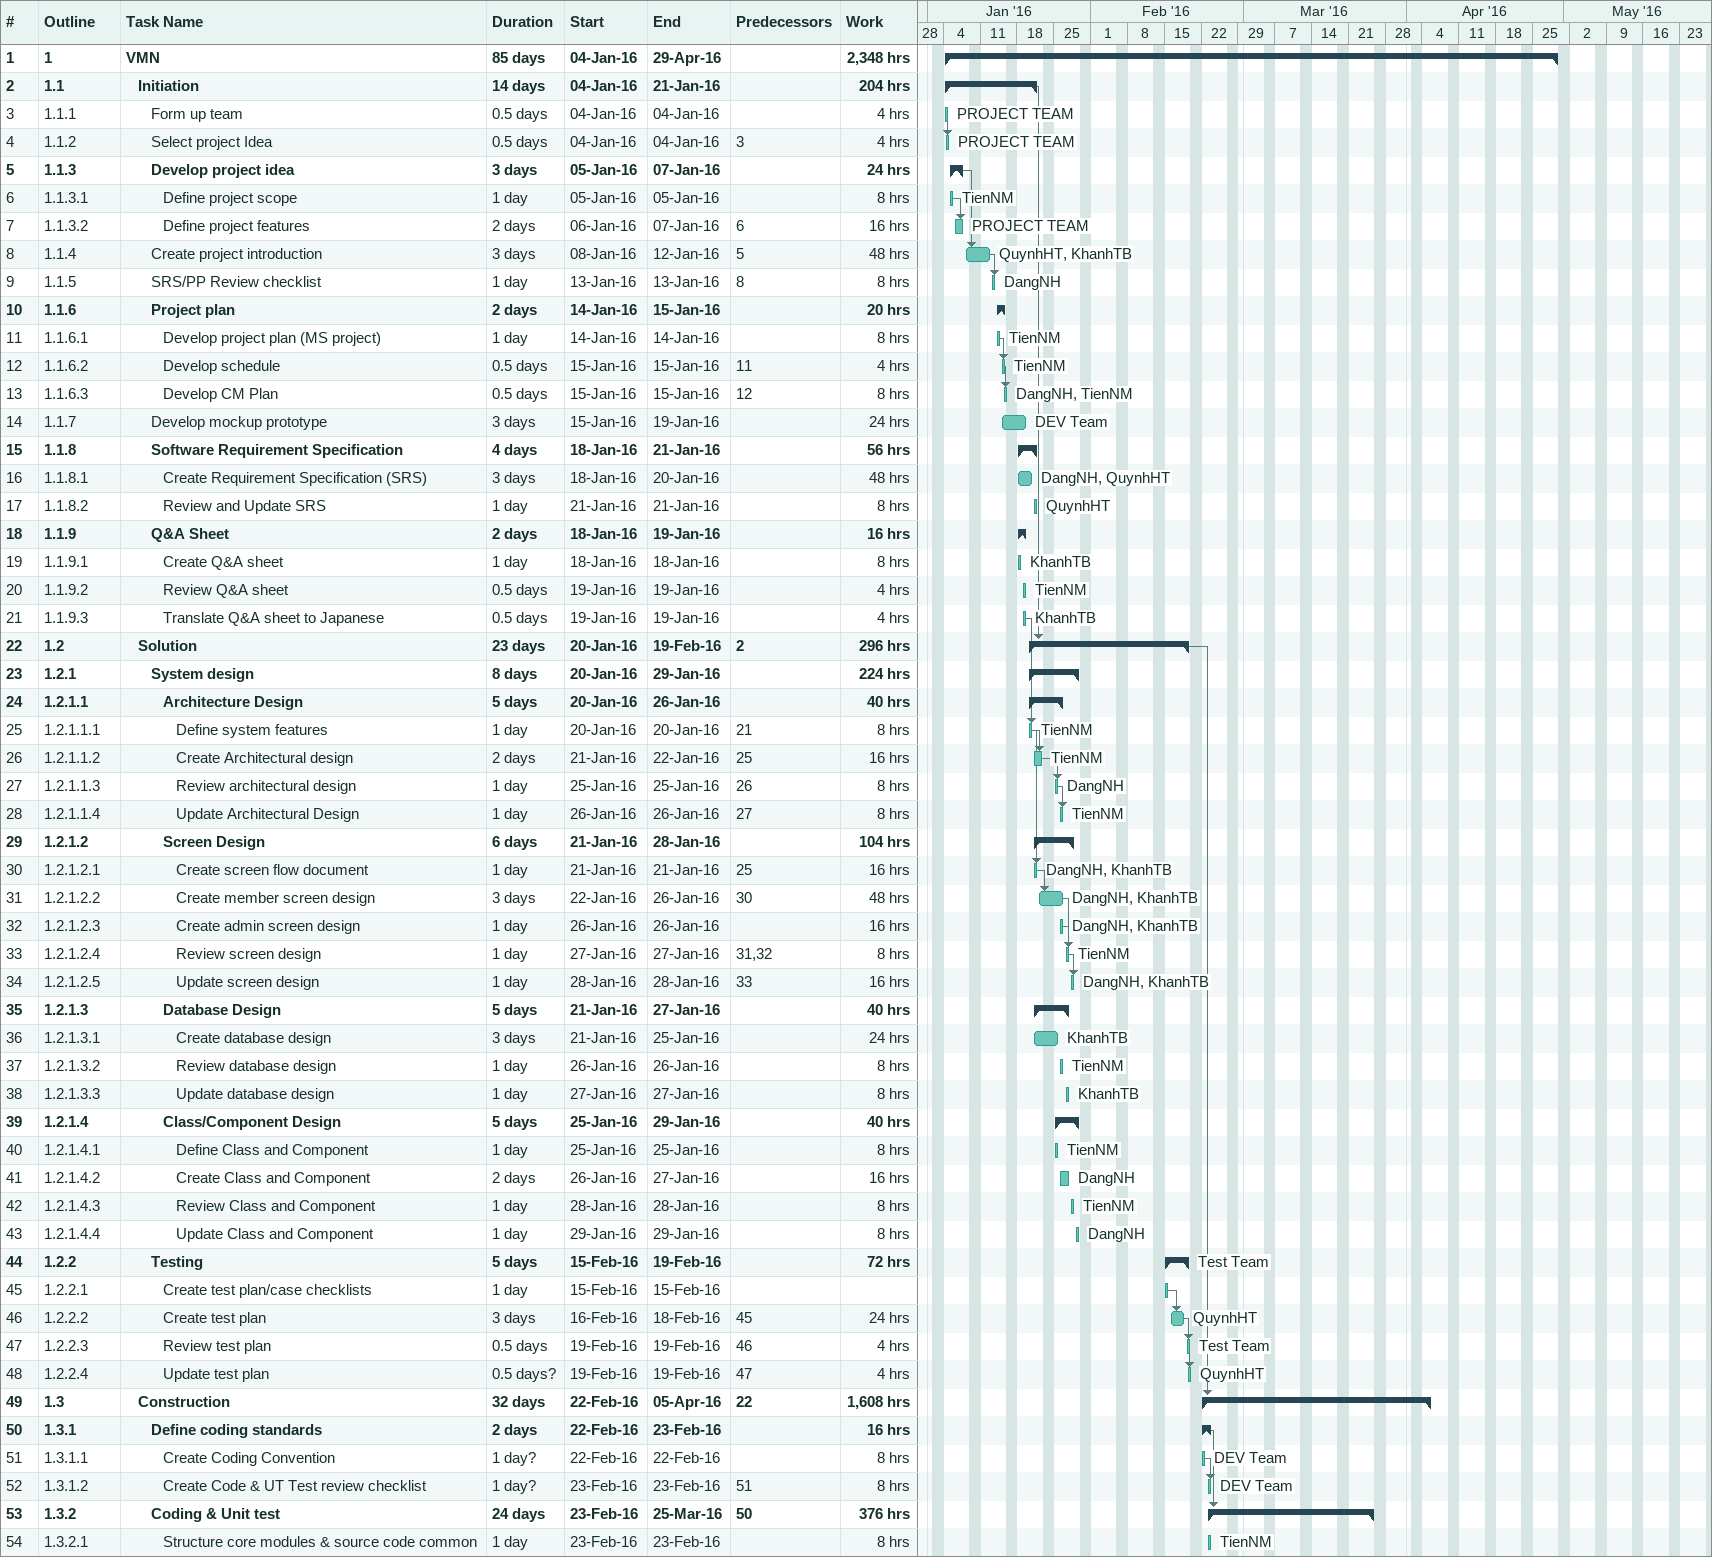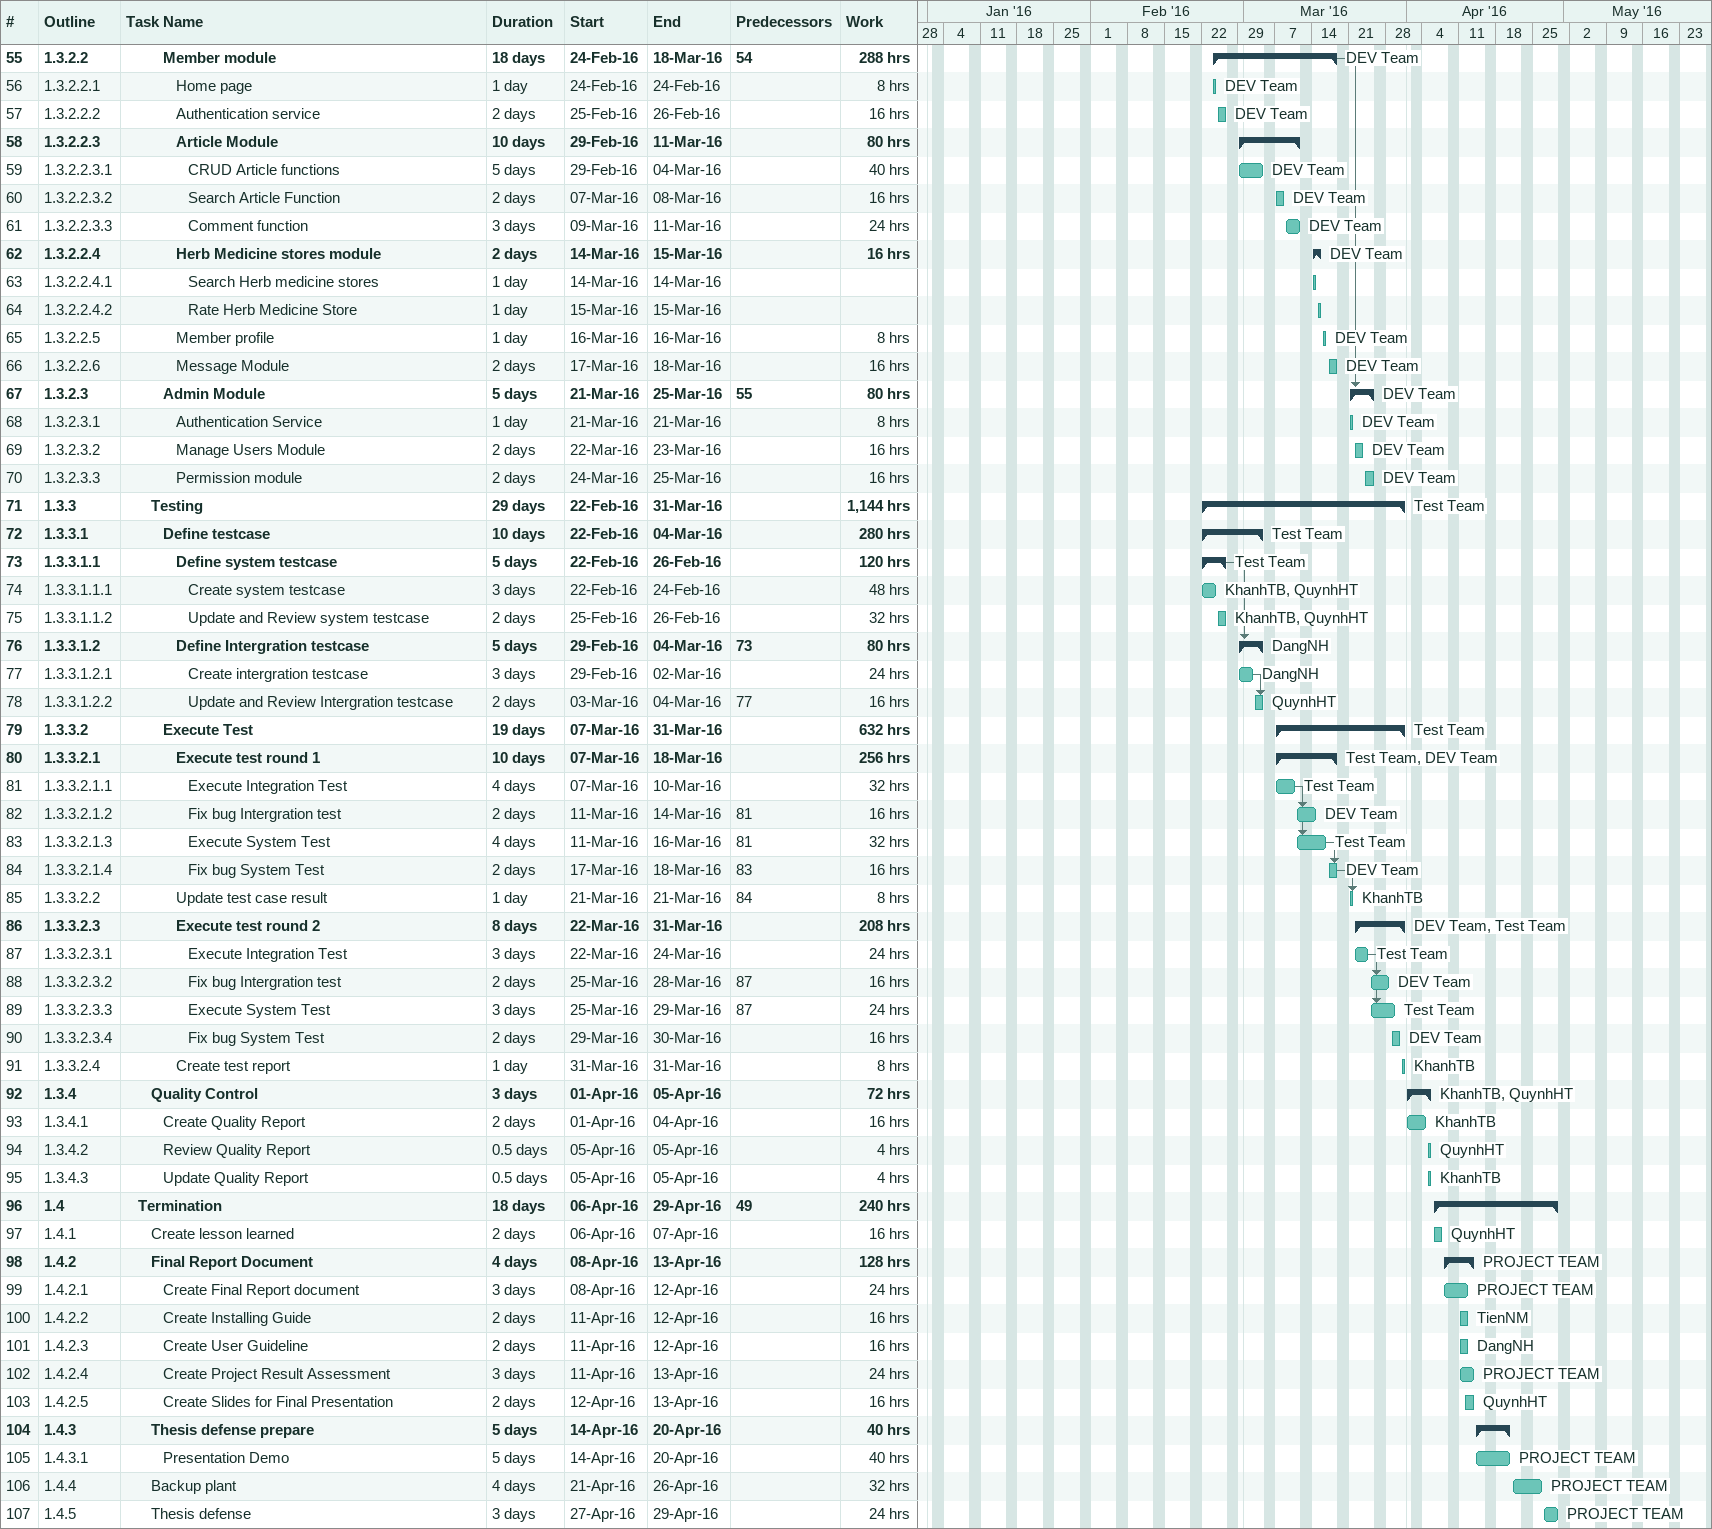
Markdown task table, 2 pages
| ID | WBS | Task | Duration | Start | Finish | Predecessors | Resources | Work (h) |
|---|---|---|---|---|---|---|---|---|
| 1 | 1 | **VMN** | 85d | 2016-01-04 | 2016-04-29 |  |  | 2348 |
| 2 | 1.1 | **Initiation** | 14d | 2016-01-04 | 2016-01-21 |  |  | 204 |
| 3 | 1.1.1 | Form up team | 0.5d | 2016-01-04 | 2016-01-04 |  | PROJECT TEAM | 4 |
| 4 | 1.1.2 | Select project Idea | 0.5d | 2016-01-04 | 2016-01-04 | 3 | PROJECT TEAM | 4 |
| 5 | 1.1.3 | **Develop project idea** | 3d | 2016-01-05 | 2016-01-07 |  |  | 24 |
| 6 | 1.1.3.1 | Define project scope | 1d | 2016-01-05 | 2016-01-05 |  | TienNM | 8 |
| 7 | 1.1.3.2 | Define project features | 2d | 2016-01-06 | 2016-01-07 | 6 | PROJECT TEAM | 16 |
| 8 | 1.1.4 | Create project introduction | 3d | 2016-01-08 | 2016-01-12 | 5 | QuynhHT, KhanhTB | 48 |
| 9 | 1.1.5 | SRS/PP Review checklist | 1d | 2016-01-13 | 2016-01-13 | 8 | DangNH | 8 |
| 10 | 1.1.6 | **Project plan** | 2d | 2016-01-14 | 2016-01-15 |  |  | 20 |
| 11 | 1.1.6.1 | Develop project plan (MS project) | 1d | 2016-01-14 | 2016-01-14 |  | TienNM | 8 |
| 12 | 1.1.6.2 | Develop schedule | 0.5d | 2016-01-15 | 2016-01-15 | 11 | TienNM | 4 |
| 13 | 1.1.6.3 | Develop CM Plan | 0.5d | 2016-01-15 | 2016-01-15 | 12 | DangNH, TienNM | 8 |
| 14 | 1.1.7 | Develop mockup prototype | 3d | 2016-01-15 | 2016-01-19 |  | DEV Team | 24 |
| 15 | 1.1.8 | **Software Requirement Specification** | 4d | 2016-01-18 | 2016-01-21 |  |  | 56 |
| 16 | 1.1.8.1 | Create Requirement Specification (SRS) | 3d | 2016-01-18 | 2016-01-20 |  | DangNH, QuynhHT | 48 |
| 17 | 1.1.8.2 | Review and Update SRS | 1d | 2016-01-21 | 2016-01-21 |  | QuynhHT | 8 |
| 18 | 1.1.9 | **Q&A Sheet** | 2d | 2016-01-18 | 2016-01-19 |  |  | 16 |
| 19 | 1.1.9.1 | Create Q&A sheet | 1d | 2016-01-18 | 2016-01-18 |  | KhanhTB | 8 |
| 20 | 1.1.9.2 | Review Q&A sheet | 0.5d | 2016-01-19 | 2016-01-19 |  | TienNM | 4 |
| 21 | 1.1.9.3 | Translate Q&A sheet to Japanese | 0.5d | 2016-01-19 | 2016-01-19 |  | KhanhTB | 4 |
| 22 | 1.2 | **Solution** | 23d | 2016-01-20 | 2016-02-19 | 2 |  | 296 |
| 23 | 1.2.1 | **System design** | 8d | 2016-01-20 | 2016-01-29 |  |  | 224 |
| 24 | 1.2.1.1 | **Architecture Design** | 5d | 2016-01-20 | 2016-01-26 |  |  | 40 |
| 25 | 1.2.1.1.1 | Define system features | 1d | 2016-01-20 | 2016-01-20 | 21 | TienNM | 8 |
| 26 | 1.2.1.1.2 | Create Architectural design | 2d | 2016-01-21 | 2016-01-22 | 25 | TienNM | 16 |
| 27 | 1.2.1.1.3 | Review architectural design | 1d | 2016-01-25 | 2016-01-25 | 26 | DangNH | 8 |
| 28 | 1.2.1.1.4 | Update Architectural Design | 1d | 2016-01-26 | 2016-01-26 | 27 | TienNM | 8 |
| 29 | 1.2.1.2 | **Screen Design** | 6d | 2016-01-21 | 2016-01-28 |  |  | 104 |
| 30 | 1.2.1.2.1 | Create screen flow document | 1d | 2016-01-21 | 2016-01-21 | 25 | DangNH, KhanhTB | 16 |
| 31 | 1.2.1.2.2 | Create member screen design | 3d | 2016-01-22 | 2016-01-26 | 30 | DangNH, KhanhTB | 48 |
| 32 | 1.2.1.2.3 | Create admin screen design | 1d | 2016-01-26 | 2016-01-26 |  | DangNH, KhanhTB | 16 |
| 33 | 1.2.1.2.4 | Review screen design | 1d | 2016-01-27 | 2016-01-27 | 31, 32 | TienNM | 8 |
| 34 | 1.2.1.2.5 | Update screen design | 1d | 2016-01-28 | 2016-01-28 | 33 | DangNH, KhanhTB | 16 |
| 35 | 1.2.1.3 | **Database Design** | 5d | 2016-01-21 | 2016-01-27 |  |  | 40 |
| 36 | 1.2.1.3.1 | Create database design | 3d | 2016-01-21 | 2016-01-25 |  | KhanhTB | 24 |
| 37 | 1.2.1.3.2 | Review database design | 1d | 2016-01-26 | 2016-01-26 |  | TienNM | 8 |
| 38 | 1.2.1.3.3 | Update database design | 1d | 2016-01-27 | 2016-01-27 |  | KhanhTB | 8 |
| 39 | 1.2.1.4 | **Class/Component Design** | 5d | 2016-01-25 | 2016-01-29 |  |  | 40 |
| 40 | 1.2.1.4.1 | Define Class and Component | 1d | 2016-01-25 | 2016-01-25 |  | TienNM | 8 |
| 41 | 1.2.1.4.2 | Create Class and Component | 2d | 2016-01-26 | 2016-01-27 |  | DangNH | 16 |
| 42 | 1.2.1.4.3 | Review Class and Component | 1d | 2016-01-28 | 2016-01-28 |  | TienNM | 8 |
| 43 | 1.2.1.4.4 | Update Class and Component | 1d | 2016-01-29 | 2016-01-29 |  | DangNH | 8 |
| 44 | 1.2.2 | **Testing** | 5d | 2016-02-15 | 2016-02-19 |  | Test Team | 72 |
| 45 | 1.2.2.1 | Create test plan/case checklists | 1d | 2016-02-15 | 2016-02-15 |  |  |  |
| 46 | 1.2.2.2 | Create test plan | 3d | 2016-02-16 | 2016-02-18 | 45 | QuynhHT | 24 |
| 47 | 1.2.2.3 | Review test plan | 0.5d | 2016-02-19 | 2016-02-19 | 46 | Test Team | 4 |
| 48 | 1.2.2.4 | Update test plan | 0.5d? | 2016-02-19 | 2016-02-19 | 47 | QuynhHT | 4 |
| 49 | 1.3 | **Construction** | 32d | 2016-02-22 | 2016-04-05 | 22 |  | 1608 |
| 50 | 1.3.1 | **Define coding standards** | 2d | 2016-02-22 | 2016-02-23 |  |  | 16 |
| 51 | 1.3.1.1 | Create Coding Convention | 1d? | 2016-02-22 | 2016-02-22 |  | DEV Team | 8 |
| 52 | 1.3.1.2 | Create Code & UT Test review checklist | 1d? | 2016-02-23 | 2016-02-23 | 51 | DEV Team | 8 |
| 53 | 1.3.2 | **Coding & Unit test** | 24d | 2016-02-23 | 2016-03-25 | 50 |  | 376 |
| 54 | 1.3.2.1 | Structure core modules & source code common | 1d | 2016-02-23 | 2016-02-23 |  | TienNM | 8 |
| 55 | 1.3.2.2 | **Member module** | 18d | 2016-02-24 | 2016-03-18 | 54 | DEV Team | 288 |
| 56 | 1.3.2.2.1 | Home page | 1d | 2016-02-24 | 2016-02-24 |  | DEV Team | 8 |
| 57 | 1.3.2.2.2 | Authentication service | 2d | 2016-02-25 | 2016-02-26 |  | DEV Team | 16 |
| 58 | 1.3.2.2.3 | **Article Module** | 10d | 2016-02-29 | 2016-03-11 |  |  | 80 |
| 59 | 1.3.2.2.3.1 | CRUD Article functions | 5d | 2016-02-29 | 2016-03-04 |  | DEV Team | 40 |
| 60 | 1.3.2.2.3.2 | Search Article Function | 2d | 2016-03-07 | 2016-03-08 |  | DEV Team | 16 |
| 61 | 1.3.2.2.3.3 | Comment function | 3d | 2016-03-09 | 2016-03-11 |  | DEV Team | 24 |
| 62 | 1.3.2.2.4 | **Herb Medicine stores module** | 2d | 2016-03-14 | 2016-03-15 |  | DEV Team | 16 |
| 63 | 1.3.2.2.4.1 | Search Herb medicine stores | 1d | 2016-03-14 | 2016-03-14 |  |  |  |
| 64 | 1.3.2.2.4.2 | Rate Herb Medicine Store | 1d | 2016-03-15 | 2016-03-15 |  |  |  |
| 65 | 1.3.2.2.5 | Member profile | 1d | 2016-03-16 | 2016-03-16 |  | DEV Team | 8 |
| 66 | 1.3.2.2.6 | Message Module | 2d | 2016-03-17 | 2016-03-18 |  | DEV Team | 16 |
| 67 | 1.3.2.3 | **Admin Module** | 5d | 2016-03-21 | 2016-03-25 | 55 | DEV Team | 80 |
| 68 | 1.3.2.3.1 | Authentication Service | 1d | 2016-03-21 | 2016-03-21 |  | DEV Team | 8 |
| 69 | 1.3.2.3.2 | Manage Users Module | 2d | 2016-03-22 | 2016-03-23 |  | DEV Team | 16 |
| 70 | 1.3.2.3.3 | Permission module | 2d | 2016-03-24 | 2016-03-25 |  | DEV Team | 16 |
| 71 | 1.3.3 | **Testing** | 29d | 2016-02-22 | 2016-03-31 |  | Test Team | 1144 |
| 72 | 1.3.3.1 | **Define testcase** | 10d | 2016-02-22 | 2016-03-04 |  | Test Team | 280 |
| 73 | 1.3.3.1.1 | **Define system testcase** | 5d | 2016-02-22 | 2016-02-26 |  | Test Team | 120 |
| 74 | 1.3.3.1.1.1 | Create system testcase | 3d | 2016-02-22 | 2016-02-24 |  | KhanhTB, QuynhHT | 48 |
| 75 | 1.3.3.1.1.2 | Update and Review system testcase | 2d | 2016-02-25 | 2016-02-26 |  | KhanhTB, QuynhHT | 32 |
| 76 | 1.3.3.1.2 | **Define Intergration testcase** | 5d | 2016-02-29 | 2016-03-04 | 73 | DangNH | 80 |
| 77 | 1.3.3.1.2.1 | Create intergration testcase | 3d | 2016-02-29 | 2016-03-02 |  | DangNH | 24 |
| 78 | 1.3.3.1.2.2 | Update and Review Intergration testcase | 2d | 2016-03-03 | 2016-03-04 | 77 | QuynhHT | 16 |
| 79 | 1.3.3.2 | **Execute Test** | 19d | 2016-03-07 | 2016-03-31 |  | Test Team | 632 |
| 80 | 1.3.3.2.1 | **Execute test round 1** | 10d | 2016-03-07 | 2016-03-18 |  | Test Team, DEV Team | 256 |
| 81 | 1.3.3.2.1.1 | Execute Integration Test | 4d | 2016-03-07 | 2016-03-10 |  | Test Team | 32 |
| 82 | 1.3.3.2.1.2 | Fix bug Intergration test | 2d | 2016-03-11 | 2016-03-14 | 81 | DEV Team | 16 |
| 83 | 1.3.3.2.1.3 | Execute System Test | 4d | 2016-03-11 | 2016-03-16 | 81 | Test Team | 32 |
| 84 | 1.3.3.2.1.4 | Fix bug System Test | 2d | 2016-03-17 | 2016-03-18 | 83 | DEV Team | 16 |
| 85 | 1.3.3.2.2 | Update test case result | 1d | 2016-03-21 | 2016-03-21 | 84 | KhanhTB | 8 |
| 86 | 1.3.3.2.3 | **Execute test round 2** | 8d | 2016-03-22 | 2016-03-31 |  | DEV Team, Test Team | 208 |
| 87 | 1.3.3.2.3.1 | Execute Integration Test | 3d | 2016-03-22 | 2016-03-24 |  | Test Team | 24 |
| 88 | 1.3.3.2.3.2 | Fix bug Intergration test | 2d | 2016-03-25 | 2016-03-28 | 87 | DEV Team | 16 |
| 89 | 1.3.3.2.3.3 | Execute System Test | 3d | 2016-03-25 | 2016-03-29 | 87 | Test Team | 24 |
| 90 | 1.3.3.2.3.4 | Fix bug System Test | 2d | 2016-03-29 | 2016-03-30 |  | DEV Team | 16 |
| 91 | 1.3.3.2.4 | Create test report | 1d | 2016-03-31 | 2016-03-31 |  | KhanhTB | 8 |
| 92 | 1.3.4 | **Quality Control** | 3d | 2016-04-01 | 2016-04-05 |  | KhanhTB, QuynhHT | 72 |
| 93 | 1.3.4.1 | Create Quality Report | 2d | 2016-04-01 | 2016-04-04 |  | KhanhTB | 16 |
| 94 | 1.3.4.2 | Review Quality Report | 0.5d | 2016-04-05 | 2016-04-05 |  | QuynhHT | 4 |
| 95 | 1.3.4.3 | Update Quality Report | 0.5d | 2016-04-05 | 2016-04-05 |  | KhanhTB | 4 |
| 96 | 1.4 | **Termination** | 18d | 2016-04-06 | 2016-04-29 | 49 |  | 240 |
| 97 | 1.4.1 | Create lesson learned | 2d | 2016-04-06 | 2016-04-07 |  | QuynhHT | 16 |
| 98 | 1.4.2 | **Final Report Document** | 4d | 2016-04-08 | 2016-04-13 |  | PROJECT TEAM | 128 |
| 99 | 1.4.2.1 | Create Final Report document | 3d | 2016-04-08 | 2016-04-12 |  | PROJECT TEAM | 24 |
| 100 | 1.4.2.2 | Create Installing Guide | 2d | 2016-04-11 | 2016-04-12 |  | TienNM | 16 |
| 101 | 1.4.2.3 | Create User Guideline | 2d | 2016-04-11 | 2016-04-12 |  | DangNH | 16 |
| 102 | 1.4.2.4 | Create Project Result Assessment | 3d | 2016-04-11 | 2016-04-13 |  | PROJECT TEAM | 24 |
| 103 | 1.4.2.5 | Create Slides for Final Presentation | 2d | 2016-04-12 | 2016-04-13 |  | QuynhHT | 16 |
| 104 | 1.4.3 | **Thesis defense prepare** | 5d | 2016-04-14 | 2016-04-20 |  |  | 40 |
| 105 | 1.4.3.1 | Presentation Demo | 5d | 2016-04-14 | 2016-04-20 |  | PROJECT TEAM | 40 |
| 106 | 1.4.4 | Backup plant | 4d | 2016-04-21 | 2016-04-26 |  | PROJECT TEAM | 32 |
| 107 | 1.4.5 | Thesis defense | 3d | 2016-04-27 | 2016-04-29 |  | PROJECT TEAM | 24 |
